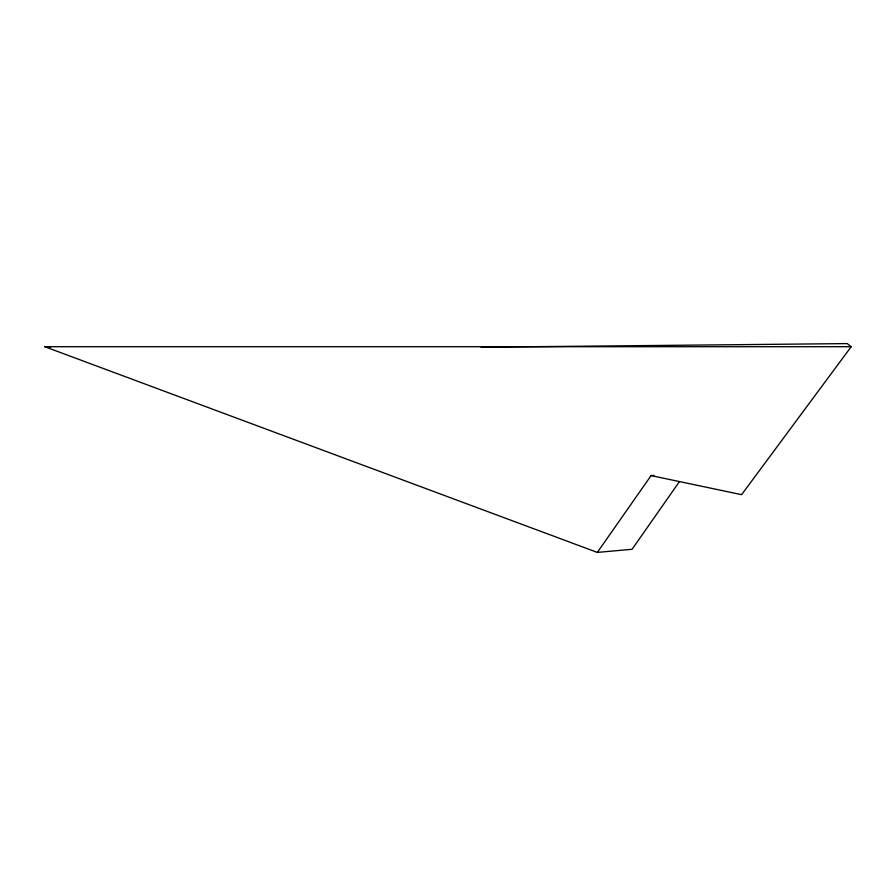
<?xml version="1.0" encoding="UTF-8"?>
<svg xmlns="http://www.w3.org/2000/svg" width="896" height="896" viewBox="0 0 896 896"><rect width="100%" height="100%" fill="white"/><g stroke="black" fill="none" stroke-linecap="round" stroke-linejoin="round"><path stroke-width="1.34" d="M651.09 475.597L741.586 494.67L851.2 346.707L44.8 346.707L597.33 552.406L651.09 475.597L653.867 475.339M679.403 481.645L632.061 549.293L597.33 552.406M481.051 347.2L847.269 343.594L851.2 346.707M44.8 346.707L50.243 347.211"/></g></svg>
